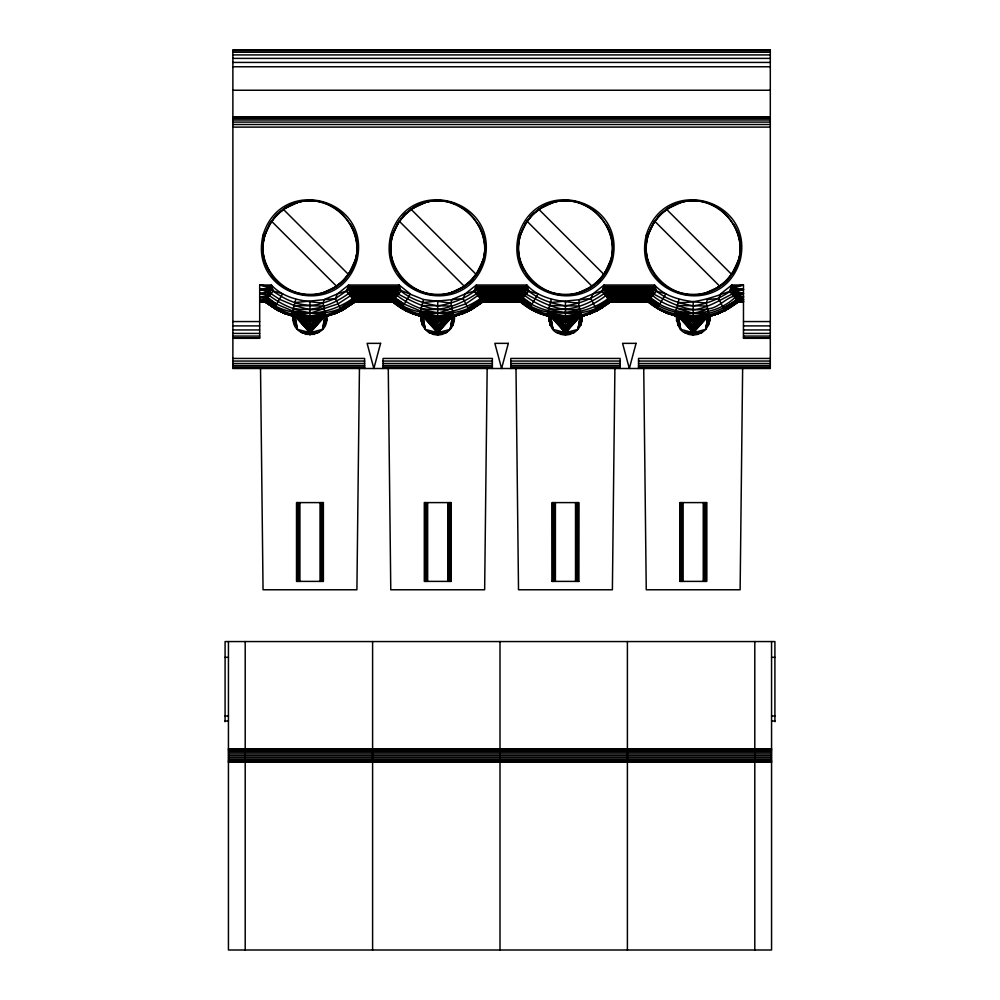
<?xml version="1.0" encoding="UTF-8"?>
<svg xmlns="http://www.w3.org/2000/svg" width="1000" height="1000" viewBox="0 0 1000 1000"><rect width="100%" height="100%" fill="white"/><g stroke="black" fill="none" stroke-linecap="round" stroke-linejoin="round"><path stroke-width="1.5" d="M293.337 316.212C289.837 340.15 330.15 340.175 326.55 316.238L341.538 310.738L355.188 301.788L392.638 301.45L406.163 310.738L423.862 316.837L437.713 332.725L446.675 332.388C451.987 328.888 455.012 322.55 454.363 316.212L469.275 310.738L482.925 301.788L520.25 301.788L533.9 310.738L551.587 316.837L565.45 332.725L574.4 332.388C579.725 328.888 582.737 322.55 582.1 316.212L597.013 310.738L610.65 301.788L648.1 301.45L661.625 310.738L679.325 316.837L693.188 332.725L702.138 332.388C707.463 328.888 710.475 322.55 709.837 316.212L724.75 310.738L738.388 301.788L743.475 301.212L737.55 300.775C712.438 321.375 673.012 323.663 647.987 301.788L610.625 301.7C585.062 322.788 545.513 324.125 520.25 301.788L482.887 301.7C457.325 322.788 417.775 324.125 392.512 301.788L355.15 301.7C337.85 314.688 314.7 321.737 293.337 316.212L278.425 310.738L264.775 301.788L259.688 301.212L265.163 300.738C282.413 313.55 304.775 320.375 326.112 315.975M305.325 334.312L309.975 334.4L318.938 332.388L309.975 332.725L297.087 317.025L278.425 310.738L264.775 301.788L259.688 301.788L264.775 301.788L278.425 310.738L297.087 317.025L309.975 330.062L321.775 317.213L341.538 310.738L355.15 301.7L392.512 301.788L406.163 310.738L424.825 317.025L437.713 330.062L450.613 317.025L464.588 312.887L453.888 316.325L454.263 320.925L454.288 316.238L464.588 312.887L474.175 308.038M528.987 308.038L538.587 312.887L549.275 316.325L548.913 320.925C548.875 303.05 546.475 328.75 556.5 332.388L565.45 332.725L579.312 316.837L592.312 312.887L581.625 316.325L582 320.925L582.013 316.238L592.312 312.887L601.912 308.038M656.725 308.038L666.325 312.887L677.013 316.325L676.65 320.925C676.6 303.05 674.212 328.75 684.237 332.388L693.188 332.725L707.05 316.837L720.05 312.887L709.362 316.325L709.725 320.925L709.75 316.238L720.05 312.887L729.65 308.038M359.438 368.5L356.912 589.775L263.05 589.775L260.525 368.5M487.163 368.5L484.65 589.775L390.775 589.775L388.263 368.5M614.9 368.5L612.388 589.775L518.513 589.775L516 368.5M742.638 368.5L740.125 589.775L646.25 589.775L643.737 368.5M401.262 308.038L410.85 312.887L421.15 316.238C420.363 322.562 423.475 328.9 428.762 332.388L437.713 332.725L450.613 317.025L453.925 316.312L450.788 303.062L423.512 299.538L397.413 289.037L350.562 289.7L337.375 293.925L324.188 299.538L323.062 303.062L326.525 320.925L326.625 316.212L322.875 317.025L309.975 330.062L298.175 317.213L293.762 316.312L274.2 308.038L264.812 301.7L271.35 285.025C284.725 299.5 304.613 301.375 323.062 303.062L335.425 298.562L350.1 288.575L397.775 288.15C408.387 298.75 423.25 303.4 437.713 305.788C452.425 303.762 466.488 298.263 477.837 288.575L525.513 288.15C536.125 298.75 550.988 303.4 565.45 305.788C580.163 303.762 594.212 298.263 605.575 288.575L653.238 288.15C663.863 298.75 678.725 303.4 693.188 305.788C708.05 304.05 721.513 297.725 733.487 289.037L743.475 289.363C726.125 295.087 711.988 307.575 693.188 309.825C677.688 310.025 662.425 304.45 650.875 294.075L607.762 294.075C583.675 314.062 546.613 321.312 521.025 299.675L481 299.488L474.175 291.337L476.35 285.025L526.812 285.025C540.2 299.5 560.087 301.375 578.525 303.062L582 320.925M314.637 334.312L309.975 334.4L301.025 332.388L309.975 332.725L323.837 316.837L336.85 312.887L325.375 316.512L325.112 325.412L326.312 316.288L336.85 312.887L346.438 308.038M453.888 316.325L452.85 325.412L453.1 316.512L464.588 312.887L451.575 316.837L437.713 332.725L425.175 329.338L422.325 316.512L410.85 312.887L423.862 316.837L406.163 310.738L425.163 317.087L437.713 330.062L450.275 317.087L469.275 310.738L482.925 301.788M581.625 316.325L580.588 325.412L580.837 316.512L592.312 312.887L579.312 316.837L597.013 310.738L610.65 301.788L647.987 301.788L661.625 310.738L681.388 317.213L693.188 330.062L706.075 317.025L724.75 310.738L738.388 301.788L743.475 301.788L738.363 301.7C721.175 314.587 698.238 321.688 676.975 316.312C698.413 321.675 721.388 315.575 738.388 301.762L743.475 301.788M709.362 316.325L708.325 325.412L708.575 316.512L720.05 312.887L707.05 316.837L724.75 310.738L738.388 301.762L732.487 286.588L743.475 285.025L743.475 338.325L770.3 338.325M325.375 316.512L322.525 329.338L309.975 332.725L296.125 316.837L283.113 312.887L293.412 316.238L293.438 320.925L293.637 316.288L283.113 312.887L273.525 308.038M293.438 320.925L293.65 316.288L294.837 325.412L294.587 316.512L283.113 312.887L295.287 316.663L309.975 332.725L324.675 316.663L336.85 312.887L325.913 316.388L325.112 325.412L325.412 316.5L336.85 312.887M421.15 316.238L421.175 320.925L421.388 316.288L410.85 312.887L423.025 316.663L437.713 332.725L450.25 329.338L453.1 316.512M548.913 320.925L549.125 316.288L538.587 312.887L551.587 316.837L533.9 310.738L520.25 301.788L526.812 285.025L528.763 291.137L538.05 293.925L529.663 308.05L520.275 301.7M676.65 320.925L676.862 316.288L666.325 312.887L679.325 316.837L661.625 310.738L680.3 317.025L693.188 330.062L705.738 317.087M581.587 315.975C560.2 320.45 538.025 313.438 520.538 301.012L482.638 301.012L469.113 310.438L482.75 301.325L520.375 301.438C545.638 324.15 584.525 320.775 610.375 301.012L648.263 301.012C673.562 321.55 711.6 319.762 736.475 299.488L737.288 298.788L743.475 299.538L737.625 299.675L724.163 309.575L738.112 301.012L724.6 310.45L738.263 301.438L743.475 301.212L737.55 300.775L737.625 299.675L736.475 299.488L729.638 291.337L731.825 285.025L743.475 285.025L733.138 288.15L729.638 291.337C712.95 297.413 696.312 303.15 678.15 302.562M421.175 320.925L421.538 316.325L410.85 312.887L422.925 316.637L425.175 329.338L423.025 316.663M452.85 325.412L453.65 316.388L464.588 312.887L452.413 316.663L437.713 332.725L424.825 317.025M580.588 325.412L581.388 316.388L592.312 312.887L580.15 316.663L565.45 332.725L552.913 329.338L550.062 316.512L538.587 312.887L550.75 316.663L565.45 332.725L577.987 329.338L580.837 316.512M708.325 325.412L709.125 316.388L720.05 312.887L707.887 316.663L693.188 332.725L680.65 329.338L677.8 316.512L666.325 312.887L678.487 316.663L693.188 332.725L705.725 329.338L708.575 316.512M333.45 207.162C293.175 182.375 245.087 231.737 269.337 271.275C284.887 300.763 330.712 302.225 348.562 274.538C370.763 245.4 346.1 199.513 309.975 200.863C275.15 199.45 250.85 241.812 269.337 271.275M286.512 288.45C326.575 313.062 375.05 264.163 350.625 224.338M461.188 207.162C420.913 182.375 372.825 231.737 397.062 271.275C412.625 300.763 458.45 302.225 476.3 274.538C498.5 245.4 473.837 199.513 437.713 200.863C402.887 199.45 378.587 241.812 397.062 271.275M414.25 288.45C454.312 313.062 502.788 264.163 478.363 224.338M588.925 207.162C548.65 182.375 500.562 231.737 524.8 271.275C540.363 300.763 586.188 302.225 604.038 274.538C626.237 245.4 601.575 199.513 565.45 200.863C530.625 199.45 506.325 241.812 524.8 271.275M541.987 288.45C582.05 313.062 630.525 264.163 606.1 224.338M716.65 207.162C676.388 182.375 628.3 231.737 652.537 271.275C668.1 300.763 713.925 302.225 731.775 274.538C753.975 245.4 729.312 199.513 693.188 200.863C658.35 199.45 634.062 241.812 652.537 271.275M669.725 288.45C709.775 313.062 758.263 264.163 733.838 224.338M322.525 329.338L324.675 316.663M452.413 316.663L450.25 329.338L452.5 316.637L464.588 312.887M580.15 316.663L577.987 329.338L580.237 316.637L592.312 312.887M707.887 316.663L705.725 329.338L707.975 316.637L720.05 312.887M265.538 232.7C252.35 267.663 290.125 305.438 325.087 292.25M354.425 262.913C367.612 227.95 329.837 190.175 294.875 203.363M393.275 232.7C380.087 267.663 417.863 305.438 452.825 292.25M482.163 262.913C495.35 227.95 457.575 190.175 422.612 203.363M521.013 232.7C507.825 267.663 545.6 305.438 580.55 292.25M609.888 262.913C623.088 227.95 585.312 190.175 550.35 203.363M648.75 232.7C635.562 267.663 673.325 305.438 708.288 292.25M737.625 262.913C750.812 227.95 713.05 190.175 678.088 203.363M453.85 315.975C432.463 320.45 410.288 313.438 392.8 301.012L354.9 301.012L341.388 310.438L355.188 301.788L341.538 310.738L323.525 316.9L309.975 332.725L296.438 316.9L278.425 310.738L291.425 315.363L293.375 308.263C312.738 312.5 332.738 304.887 348.4 293.675L350.562 289.7L397.137 289.7L401.025 291.137L398.425 286.588L349.275 286.588L354.412 299.675C329.075 321.413 294.125 314.25 269.462 295.65L259.688 296.875L266.212 297.9L275.55 305.763L265.875 298.788L259.688 299.538C267.4 299.625 267 301.762 259.688 299.538L265.55 299.675C291.163 320 328.525 316.35 353.7 297.775L395.387 297.787L401.025 291.137L399.087 285.025L392.512 301.788L401.925 308.05L410.312 293.925L399.087 285.025L348.612 285.025L346.438 291.337L353.263 299.488L393.288 299.675C418.875 320.025 456.262 316.337 481.438 297.775L521.737 297.775C547.1 317.812 584.062 317.538 609.175 297.775L649.463 297.775C674.338 317.038 713.275 319.225 736.338 296.275L743.475 296.875L736.912 297.775L736.475 299.488L743.475 296.875C729.725 290.8 721.125 308.488 707.625 308.812C687.925 318.363 665.65 311.962 648.763 299.675L608.737 299.488L601.912 291.337L604.087 285.025L654.55 285.025C667.938 299.5 687.825 301.375 706.263 303.062L709.4 316.312L706.075 317.025L693.188 332.725L680.3 317.025M293.375 308.263L295.775 299.538M392.55 301.7L401.925 308.05L419.162 315.375L423.512 299.538M709.325 316C688.075 319.938 664.613 315.8 648.263 301.012L610.487 301.325L596.85 310.438L610.375 301.012L610.625 301.7L597.013 310.738L578.337 317.025L565.45 330.062L552.562 317.025L533.9 310.738L546.9 315.375L551.25 299.538M674.625 315.375L678.975 299.538M736.912 297.775L735.238 298.025L736.012 295.4L743.475 293.4L734.95 292.663M421.112 308.263C441.887 313.025 462.388 303.425 479.212 292L482.15 299.675C456.812 321.413 421.85 314.25 397.2 295.65L352.8 295.4L352.038 298.025L394 297.775L403.275 305.775L394.15 299.262L354.538 300L354.9 301.012L340.925 309.525L354.412 299.675L354.312 300.738C337.4 314.025 315.025 320.037 293.762 316.312L299.075 317.362L309.975 330.062L320.887 317.362L326.2 316.312L326.525 320.925M354.9 301.012L355.15 301.7L392.638 301.438L401.925 308.05L392.8 301.012L355.025 301.325L341.388 310.438M595.662 308.062L608.737 299.488L609.225 297.9L650.863 297.787L656.5 291.137L654.55 285.025L647.987 301.788L657.4 308.05L665.788 293.925L656.5 291.137L653.888 286.588L604.75 286.588L608.275 295.4L607.5 298.025L609.225 297.9L609.888 299.675C584.538 321.413 549.587 314.25 524.938 295.65L480.538 295.4L479.762 298.025L521.737 297.775L531.013 305.775L521.888 299.262L482.262 300L482.638 301.012L468.663 309.525L482.15 299.675L482.05 300.738C465.125 314.025 442.75 320.037 421.5 316.312L425.913 317.213L437.713 330.062L449.513 317.213L453.925 316.312L434.613 318.137L437.713 322.55L443.8 317.95L453.925 316.312L444.113 317.925L434.462 318.137L437.713 322.55L442.562 318.05L453.925 316.312L447.312 317.55L437.713 326.587L428.113 317.55L421.5 316.312L440.812 318.137L437.713 322.55L431.625 317.95L421.5 316.312L427.125 317.413L437.713 330.062L448.312 317.413M610 300L596.4 309.525L609.888 299.675L610.275 300.738L648.363 300.738L657.9 307.213L648.763 299.675L610 300L648.487 300.425L657.9 307.213L648.462 300.475L609.775 300.738L648.363 300.738M340.2 308.062L353.263 299.488L353.75 297.9L394.15 299.262L394 297.775L404.263 304.113L420.375 310.963L437.713 313.3L465.812 303.85L480.025 294.075L523.612 292.863C540.662 301.525 559.513 313.2 579.888 308.812M467.938 308.062L481 299.488L481.488 297.9L521.888 299.262L521.737 297.775L523.125 297.787L532 304.113M450.788 303.062L451.925 299.538L465.112 293.925L478.3 289.7L525.15 289.037L528.763 291.137L523.125 297.787L481.225 297.225L479.762 298.025L481.012 296.637L522.3 296.275L523.125 297.787L522.625 295.4L480.45 295.188L477.975 295.875L479.475 292.675L523.612 292.863L524.938 295.65L523.138 294.075L480.025 294.075M578.525 303.062L579.663 299.538L592.85 293.925L606.025 289.7L652.887 289.037L656.5 291.137L652.613 289.7L606.025 289.7L603.875 293.675C588.2 304.887 568.212 312.5 548.85 308.263M706.263 303.062L707.4 299.538L718.637 298.562L720.588 293.925L731.825 285.025M340.925 309.525L354.8 300.738L392.9 300.738L402.425 307.213L392.987 300.475L354.312 300.738L393.013 300.425L402.425 307.213L393.288 299.675M439.35 318.188L437.713 322.55L432.863 318.05L421.5 316.312L428.438 317.6L437.713 326.587L447 317.6L453.925 316.312L444.113 317.925L437.713 326.587L429.85 317.775L421.5 316.312L431.325 317.925L437.713 326.587L445.588 317.775L453.925 316.312M578.013 317.087L567.087 318.188L565.45 322.55L559.362 317.95L549.237 316.312L552.9 317.087L565.45 330.062L578.013 317.087L582.1 316.212M694.825 318.188L693.188 322.55L687.1 317.95L676.975 316.312L680.638 317.087L693.188 330.062L704.987 317.213L709.4 316.312L690.088 318.137L693.188 322.55L699.262 317.95L709.4 316.312L703.787 317.413L693.188 330.062L682.6 317.413M323.837 316.837L341.538 310.738L335.425 298.562L337.375 293.925L348.612 285.025M482.638 301.012L520.538 301.012L529.663 308.05L520.375 301.438L482.887 301.7L469.275 310.738L463.162 298.562L465.112 293.925L476.35 285.025M552.562 317.025L565.45 332.725L578.337 317.025L597.013 310.738L590.9 298.562L592.85 293.925L604.087 285.025M264.637 235.662L271.4 221.075L336.712 286.388L322.125 293.137M355.325 259.95L348.562 274.538L283.25 209.225L297.838 202.463M392.375 235.662L399.137 221.075L464.45 286.388L449.862 293.137M483.05 259.95L476.3 274.538L410.988 209.225L425.562 202.463M520.112 235.662L526.875 221.075L592.188 286.388L577.6 293.137M610.788 259.95L604.038 274.538L538.725 209.225L553.3 202.463M647.85 235.662L654.6 221.075L719.912 286.388L705.337 293.137M738.525 259.95L731.775 274.538L666.462 209.225L681.038 202.463M324.425 308.812L309.975 309.825L294.137 305.5L279.425 299.25L268.488 292L259.688 289.363L269.4 289.7L282.587 293.925L274.2 308.038L264.9 301.438L259.688 301.212L265.062 301.012L274.713 307.162L265.55 299.675L266.413 299.25L266.212 297.9L276.525 304.113L292.638 310.963L309.975 313.3L338.088 303.85L350.238 295.875L351.737 292.675L395.887 292.863C412.925 301.525 431.775 313.2 452.15 308.812M652.613 289.7L654.525 293.463L652 291.212L606.638 291.212L603.875 293.675L606.95 292L651.35 292.863L652.675 295.65L605.7 295.875L607.212 292.675L651.35 292.863C668.388 301.525 687.25 313.2 707.625 308.812M735.025 292.863L733.438 295.875L735.5 294.075L743.475 293.4L735.025 292.863L731.6 293.675L733.763 289.7L743.475 289.363L734.375 291.212L731.6 293.675M349.275 286.588L346.438 291.337L349.925 288.15L397.775 288.15M479.475 292.675L476.138 293.675L478.3 289.7L524.875 289.7L528.763 291.137L526.163 286.588L477.013 286.588L474.175 291.337L477.663 288.15L525.513 288.15M604.75 286.588L601.912 291.337L605.4 288.15L653.238 288.15M732.487 286.588L729.638 291.337L733.763 289.7M443.8 317.95L437.713 326.587L431.625 317.95M571.538 317.95L565.45 322.55L562.35 318.137L581.663 316.312L571.538 317.95L565.45 326.587L555.85 317.55L549.237 316.312L567.087 318.188M699.262 317.95L693.188 326.587L683.587 317.55L676.975 316.312L688.337 318.05L696.287 318.137L693.188 322.55L688.337 318.05M320.887 317.362L313.238 318.137L309.975 322.55L303.587 317.925L293.762 316.312L311.625 318.188L309.975 322.55L305.138 318.05L293.762 316.312L299.387 317.413L309.975 330.062L320.575 317.413L326.2 316.312L306.725 318.137L309.975 322.55L316.375 317.925L326.2 316.312L321.775 317.213M316.375 317.925L309.975 326.587L300.7 317.6L293.762 316.312L302.337 317.8L309.975 326.587L319.262 317.6L326.2 316.312L314.825 318.05L306.05 318.1L309.975 322.55L314.825 318.05M319.262 317.6L309.975 330.062L300.7 317.6M269.337 224.338L276.788 214.613L286.512 207.162M350.625 271.275L343.175 281L333.45 288.45M397.062 224.338L404.525 214.613L414.25 207.162M478.363 271.275L470.9 281L461.188 288.45M447.312 317.55L437.713 330.062L428.113 317.55M524.8 224.338L532.263 214.613L541.987 207.162M606.1 271.275L598.638 281L588.925 288.45M570.3 318.05L565.45 322.55L562.188 318.137L570.3 318.05L581.663 316.312L575.05 317.55L565.45 330.062L553.65 317.213L549.237 316.312L560.6 318.05L568.55 318.137L565.45 322.55L560.6 318.05M652.537 224.338L660 214.613L669.725 207.162M733.838 271.275L726.375 281L716.65 288.45M698.037 318.05L693.188 322.55L689.925 318.137L698.037 318.05L709.4 316.312L702.788 317.55L693.188 330.062L683.587 317.55M266.212 297.9L267.65 297.787L273.288 291.137L271.35 285.025L259.688 285.025L259.688 338.325L232.875 338.325M392.9 300.738L354.538 300M520.638 300.738L530.163 307.213L520.75 300.425L482.05 300.738L520.8 300.538L530.163 307.213L521.025 299.675M735.238 298.025L736.488 296.637L743.475 296.875M352.287 294.075L395.412 294.075L397.2 295.65L395.887 292.863L352.287 294.075L350.238 295.875L352.725 295.188L394.9 295.4L395.387 297.787L394.562 296.275L353.275 296.637L352.038 298.025L353.5 297.225L394.2 297.225L404.263 304.113M605.7 295.875L608.188 295.188L650.362 295.4L650.863 297.787L650.025 296.275L608.75 296.637L607.5 298.025L608.962 297.225L649.675 297.225L659.737 304.113M274.862 216.663L278.837 212.688M402.6 216.663L406.575 212.688M341.125 282.925L345.1 278.95M530.337 216.663L534.312 212.688M468.862 282.925L472.837 278.95M658.075 216.663L662.038 212.688M596.6 282.925L600.562 278.95M724.338 282.925L728.3 278.95M575.05 317.55L565.45 326.587L556.175 317.6L549.237 316.312L559.062 317.925L565.45 326.587L574.725 317.6L581.663 316.312L571.85 317.925L565.45 326.587L557.587 317.775L549.237 316.312L554.862 317.413L565.45 330.062L577.25 317.213L581.663 316.312L573.325 317.775L565.45 326.587L559.362 317.95M702.788 317.55L693.188 326.587L683.913 317.6L676.975 316.312L686.8 317.925L693.188 326.587L702.463 317.6L709.4 316.312L699.575 317.925L693.188 326.587L685.312 317.775L676.975 316.312L681.388 317.213M353.263 299.488L354.087 298.788L394.15 299.262M481 299.488L481.812 298.788L521.888 299.262M608.737 299.488L609.55 298.788L649.087 298.8L658.75 305.775L649.463 297.775L649.613 299.262L648.763 299.675M737.55 300.775L743.475 299.538L737.288 298.8M738.175 301.525L743.475 301.212M596.85 310.438L610.487 301.325L648.112 301.438L610.525 301.438M469.113 310.438L482.8 301.438L520.375 301.45M468.663 309.525L482.537 300.738L520.8 300.538L482.425 300.425M596.4 309.525L610.275 300.738M723.4 308.075L737.625 299.675M351.737 292.675L348.4 293.675L351.463 291.95L396.538 291.212L351.475 292L348.4 293.675L351.163 291.212L396.538 291.212L399.05 293.463L397.137 289.7M442.375 334.312L446.675 332.388L437.713 334.4L433.062 334.312L428.762 332.388L437.713 334.4L442.375 334.312L437.713 334.975L433.062 334.312M570.112 334.312L574.4 332.388L565.45 334.4L560.788 334.312L556.5 332.388L565.45 334.4L570.112 334.312L565.45 334.975L560.788 334.312M697.85 334.312L702.138 332.388L693.188 334.4L688.525 334.312L684.237 332.388L693.188 334.4L697.85 334.312L693.188 334.975L688.525 334.312M451.575 316.837L469.275 310.738L450.613 317.025M341.538 310.738L322.875 317.025L309.975 332.725L297.438 329.338L294.587 316.512L283.113 312.887L294.05 316.388L294.837 325.412L294.587 316.512M607.212 292.675L603.875 293.675L606.925 291.95L652 291.212L606.95 292M454.363 316.212L454.263 320.925M709.837 316.212L709.725 320.925M323.062 303.062C304.387 309.488 284.475 300.238 269.862 288.575L259.688 289.363L268.8 291.212L271.312 293.463L269.4 289.7M581.663 316.312L576.05 317.413L565.45 330.062L555.85 317.55M350.238 295.875L394.562 296.275M477.975 295.875L522.3 296.275M449.513 317.213L450.275 317.087M709.4 316.312L701.062 317.775L693.188 326.587L687.1 317.95M325.5 313.4L309.975 315.963L291.7 314.387M453.237 313.4L437.713 315.963L419.412 314.438M580.975 313.4L565.45 315.963L547.15 314.438M259.688 293.4L268.488 292L269.462 295.65L259.688 293.4L267.675 294.075L269.462 295.65M737.913 300.475L743.475 299.538M294.95 302.562L335.425 298.562M422.675 302.562L463.162 298.562M550.413 302.562L590.9 298.562M259.688 289.363L270.038 288.15L273.288 291.137L270.688 286.588L259.688 285.025L270.038 288.15M325.887 314.988L309.975 315.963L292.125 312.812M453.612 314.988L437.713 315.963L419.862 312.825M581.35 314.988L565.45 315.963L547.6 312.825M709.1 315.05L693.188 315.963L675.337 312.825M432.863 318.05L442.562 318.05M267.162 295.4L267.65 297.787L259.688 296.875L266.688 296.637L276.525 304.113M607.762 294.075L651.35 292.863M305.138 318.05L313.913 318.1L309.975 322.55L308.337 318.188M352.725 295.188L395.412 294.075M480.45 295.188L523.138 294.075M608.188 295.188L650.875 294.075M309.975 318.212L313.238 318.137M437.713 318.212L440.975 318.137L437.713 322.55L436.075 318.188M565.45 318.212L568.713 318.137L565.45 322.55L563.812 318.188M693.188 318.212L696.45 318.137L693.188 322.55L691.55 318.188M524.875 289.7L526.788 293.463L524.263 291.212L479.212 292L523.612 292.863M232.875 50.338L770.3 50.338M232.875 50.575L770.3 50.575M232.875 52.25L770.3 52.25M232.875 54.913L770.3 54.913M232.875 58.388L770.3 58.388M232.875 62.425L770.3 62.425M232.875 66.762L770.3 66.762M232.875 90.237L770.3 90.237M232.875 117.05L770.3 117.05M232.875 117.4L770.3 117.4M232.875 118.4L770.3 118.4M232.875 120L770.3 120M232.875 122.088L770.3 122.088M232.875 124.513L770.3 124.513M232.875 127.112L770.3 127.112M524.263 291.212L478.9 291.212L476.138 293.675L479.188 291.95L477.013 286.588M353.275 296.637L394.425 296.637L395.387 297.787M481.012 296.637L522.163 296.637L523.125 297.787M650.025 296.275L608.275 295.4L608.75 296.637L649.887 296.637L650.863 297.787M354.087 298.788L393.612 298.8M355.062 301.438L392.638 301.45M232.875 321.562L259.688 321.562M743.475 321.562L770.3 321.562M232.875 325.9L259.688 325.9M743.475 325.9L770.3 325.9M232.875 329.95L259.688 329.95M743.475 329.95L770.3 329.95M232.875 333.413L259.688 333.413M743.475 333.413L770.3 333.413M232.875 336.075L259.688 336.075M743.475 336.075L770.3 336.075M232.875 337.75L259.688 337.75M743.475 337.75L770.3 337.75M232.875 358.438L364.625 358.438L364.625 368.5M770.3 358.438L638.538 358.438L638.538 368.5M232.875 361.05L364.625 361.05M383.062 361.05L492.362 361.05M510.8 361.05L620.1 361.05M638.538 361.05L770.3 361.05M232.875 363.475L364.625 363.475M383.062 363.475L492.362 363.475M510.8 363.475L620.1 363.475M638.538 363.475L770.3 363.475M232.875 365.55L364.625 365.55M383.062 365.55L492.362 365.55M510.8 365.55L620.1 365.55M638.538 365.55L770.3 365.55M232.875 367.15L364.625 367.15M383.062 367.15L492.362 367.15M510.8 367.15L620.1 367.15M638.538 367.15L770.3 367.15M232.875 368.162L364.625 368.162M383.062 368.162L492.362 368.162M510.8 368.162L620.1 368.162M638.538 368.162L770.3 368.162M451.125 502.6L424.3 502.6L424.3 581.388L451.125 581.388L451.012 502.6M552.038 581.388L578.862 581.388M225.087 657.312L228.438 657.312M771.562 657.312L774.912 657.312M225.087 715.987L228.438 715.987M771.562 715.987L774.912 715.987M225.087 721.012L228.438 721.012M771.562 721.012L774.912 721.012M228.438 748.838L771.562 748.838M228.438 749.175L771.562 749.175M228.438 749.85L771.562 749.85M228.438 750.85L771.562 750.85M228.438 752.2L771.562 752.2M228.438 753.875L771.562 753.875M228.438 755.55L771.562 755.55M228.438 757.225L771.562 757.225M228.438 758.9L771.562 758.9M228.438 760.238L771.562 760.238M228.438 761.25L771.562 761.25M228.438 761.912L771.562 761.912M228.438 762.25L771.562 762.25M610.163 300.425L648.462 300.475M354.688 300.425L392.987 300.475M708.713 313.412L693.188 313.3L676.587 308.263M605.575 288.575L652.887 289.037M477.837 288.575L525.15 289.037M350.1 288.575L397.413 289.037M482.262 300L520.75 300.425M677.337 305.5L706.963 306.025M549.6 305.5L579.237 306.038M421.875 305.5L451.5 306.038M294.137 305.5L323.762 306.038M351.475 292L395.887 292.863M609.225 297.9L649.613 299.262M259.688 301.212L264.938 301.325L274.2 308.038L265.062 301.012M259.688 296.875L267.65 297.787M733.138 288.15L743.475 289.363M546.9 315.375L565.45 317.638M419.162 315.375L437.713 317.638M291.425 315.363L309.975 317.638M259.688 299.538L265.275 300.425L274.713 307.162L265.425 300M293.762 316.312L302.113 317.775L309.975 326.587L317.85 317.775L326.2 316.312L317.625 317.8L309.975 326.587L303.587 317.925M674.887 314.438L693.188 317.638M678.487 316.663L680.65 329.338L678.4 316.637L666.325 312.887L677.25 316.388L678.05 325.412L677.8 316.512M538.587 312.887L549.525 316.388L550.312 325.412L550.062 316.512M410.85 312.887L421.788 316.388L422.575 325.412L422.325 316.512M278.425 310.738L296.125 316.837M648.012 301.7L657.4 308.05M718.637 298.562L724.75 310.738M608.75 296.637L609.175 297.775M550.662 316.637L552.913 329.338L550.75 316.663M295.287 316.663L297.438 329.338M677.013 316.325L678.05 325.412M549.275 316.325L550.312 325.412M421.538 316.325L422.575 325.412M774.912 721.688L774.912 641.562L225.087 641.562L225.087 721.688M771.562 641.562L771.562 950L228.438 950L228.438 641.562M754.8 641.562L754.8 950M706.488 502.6L706.488 581.388M706.15 502.6L706.15 581.388M705.612 502.6L705.612 581.388M704.925 502.6L704.925 581.388M704.112 502.6L704.112 581.388M703.25 502.6L703.25 581.388M693.188 301.45L693.188 334.975M683.125 502.6L683.125 581.388M682.262 502.6L682.262 581.388M681.45 502.6L681.45 581.388M680.763 502.6L680.763 581.388M680.225 502.6L680.225 581.388M627.4 641.562L627.4 950M620.1 368.5L620.1 358.438L510.8 358.438L510.8 368.5M578.75 581.388L578.862 502.6L552.038 502.6L552.15 581.388M578.413 502.6L578.413 581.388M577.875 502.6L577.875 581.388M577.188 502.6L577.188 581.388M576.375 502.6L576.375 581.388M575.513 502.6L575.513 581.388M565.45 301.45L565.45 334.975M555.4 502.6L555.4 581.388M554.525 502.6L554.525 581.388M553.713 502.6L553.713 581.388M553.025 502.6L553.025 581.388M552.487 502.6L552.487 581.388M500 641.562L500 950M492.362 368.5L492.362 358.438L383.062 358.438L383.062 368.5M450.675 502.6L450.675 581.388M450.15 502.6L450.15 581.388M449.45 502.6L449.45 581.388M448.638 502.6L448.638 581.388M447.775 502.6L447.775 581.388M437.713 301.45L437.713 334.975M427.663 502.6L427.663 581.388M426.788 502.6L426.788 581.388M425.988 502.6L425.988 581.388M425.288 502.6L425.288 581.388M424.75 502.6L424.75 581.388M372.6 641.562L372.6 950M322.938 502.6L322.938 581.388M322.413 502.6L322.413 581.388M321.712 502.6L321.712 581.388M320.913 502.6L320.913 581.388M320.037 502.6L320.037 581.388M309.975 301.45L309.975 334.975M299.925 502.6L299.925 581.388M299.05 502.6L299.05 581.388M298.25 502.6L298.25 581.388M297.55 502.6L297.55 581.388M297.025 502.6L297.025 581.388M296.688 502.6L296.688 581.388M245.2 641.562L245.2 950M263.025 235.225C248.188 297.25 338.775 321.525 356.938 260.387C371.775 198.363 281.188 174.088 263.025 235.225M390.763 235.225C375.925 297.25 466.512 321.525 484.675 260.387C499.513 198.363 408.925 174.088 390.763 235.225M518.5 235.225C503.663 297.25 594.25 321.525 612.413 260.387C627.25 198.363 536.663 174.088 518.5 235.225M646.225 235.225C631.388 297.25 721.975 321.525 740.15 260.387C754.987 198.363 664.4 174.088 646.225 235.225M380.588 343.35L373.85 368.5L367.113 343.35L380.588 343.35M508.325 343.35L501.587 368.5L494.85 343.35L508.325 343.35M636.062 343.35L629.325 368.5L622.587 343.35L636.062 343.35M770.3 50L232.875 50L232.875 368.5L770.3 368.5L770.3 50M323.387 502.6L296.575 502.6L296.575 581.388L323.387 581.388L323.387 502.6M706.6 502.6L679.775 502.6L679.887 581.388L706.6 581.388L706.6 502.6"/></g></svg>
